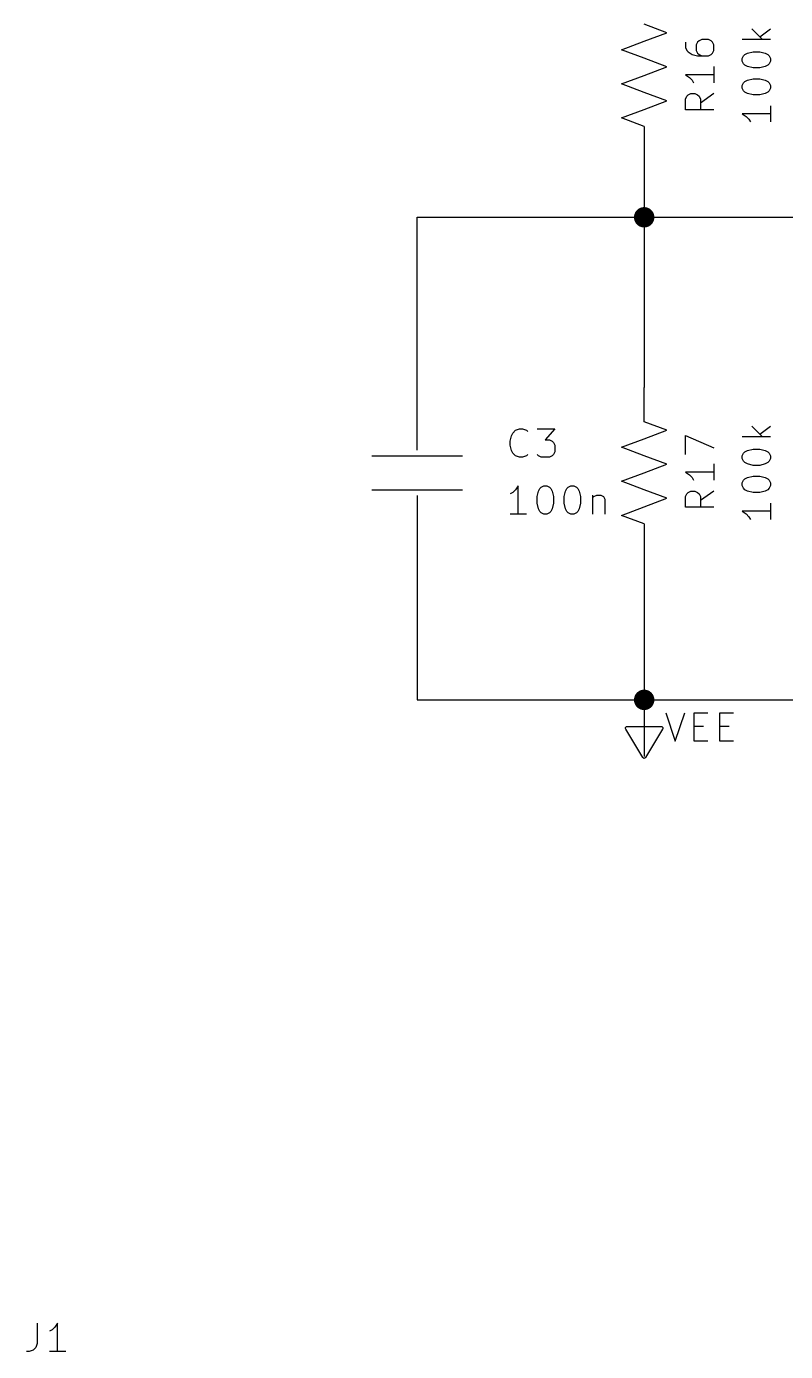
# Model space of a CAD drawing. Extents: x 0.4 to 11.3, y -7.9 to -0.4.
# Drawn here: x 6.962 to 8.299, y -4.148 to -1.814 of the extents above; entities that cross this region are included whole.
import ezdxf

# ---------------------------------------------------------------- set-up
doc = ezdxf.new("R2010")
doc.units = 0
doc.header["$MEASUREMENT"] = 0
for name, color, linetype in [('CYAN2', 4, 'CONTINUOUS'), ('GREEN3', 91, 'CONTINUOUS'), ('RED2', 1, 'CONTINUOUS')]:
    doc.layers.add(name, color=color, linetype=linetype)

msp = doc.modelspace()

# ---------------------------------------------------------------- linework, layer by layer
at = {"layer": 'CYAN2', "linetype": 'CONTINUOUS'}
for p, q in [((8.23947, -1.81786), (8.25852, -1.83691)), ((8.25376, -1.83214), (8.2728, -1.81786)), ((8.1228, -1.84167), (8.1228, -1.85119)), ((8.14423, -1.84167), (8.14185, -1.84643)), ((8.14661, -1.83928), (8.14423, -1.84167)), ((8.15137, -1.8369), (8.14661, -1.83928)), ((8.16328, -1.8369), (8.15137, -1.8369)), ((8.16804, -1.83928), (8.16328, -1.8369)), ((8.17043, -1.84167), (8.16804, -1.83928)), ((8.1728, -1.84643), (8.17043, -1.84167)), ((8.2728, -1.83691), (8.2228, -1.83691)), ((8.1228, -1.85119), (8.12519, -1.85595)), ((8.12519, -1.85595), (8.12757, -1.85833)), ((8.12757, -1.85833), (8.13471, -1.86309)), ((8.13471, -1.86309), (8.14423, -1.86547)), ((8.14185, -1.84643), (8.14185, -1.85595)), ((8.14185, -1.85595), (8.14423, -1.86071)), ((8.14423, -1.86071), (8.14661, -1.86309)), ((8.14423, -1.86547), (8.16328, -1.86547)), ((8.14661, -1.86309), (8.15137, -1.86547)), ((8.16328, -1.86547), (8.16804, -1.86309)), ((8.16804, -1.86309), (8.17043, -1.86071)), ((8.17043, -1.86071), (8.1728, -1.85595)), ((8.1728, -1.85595), (8.1728, -1.84643)), ((8.2228, -1.87024), (8.22519, -1.86548)), ((8.22519, -1.86548), (8.22757, -1.86309)), ((8.22757, -1.86309), (8.23233, -1.86071)), ((8.23233, -1.86071), (8.24185, -1.85833)), ((8.24185, -1.85833), (8.25376, -1.85833)), ((8.25376, -1.85833), (8.26328, -1.86071)), ((8.26328, -1.86071), (8.26804, -1.86309)), ((8.26804, -1.86309), (8.27043, -1.86548)), ((8.27043, -1.86548), (8.2728, -1.87024)), ((8.1728, -1.88452), (8.1728, -1.91309)), ((8.2228, -1.875), (8.2228, -1.87024)), ((8.22519, -1.87976), (8.2228, -1.875)), ((8.22757, -1.88214), (8.22519, -1.87976)), ((8.23233, -1.88452), (8.22757, -1.88214)), ((8.24185, -1.8869), (8.23233, -1.88452)), ((8.25376, -1.8869), (8.24185, -1.8869)), ((8.26328, -1.88452), (8.25376, -1.8869)), ((8.26804, -1.88214), (8.26328, -1.88452)), ((8.27043, -1.87976), (8.26804, -1.88214)), ((8.2728, -1.875), (8.27043, -1.87976)), ((8.2728, -1.87024), (8.2728, -1.875)), ((8.1728, -1.89881), (8.1228, -1.89881)), ((8.1228, -1.89881), (8.12995, -1.90357)), ((8.12995, -1.90357), (8.13471, -1.90833)), ((8.13471, -1.90833), (8.13709, -1.91309)), ((8.2228, -1.91785), (8.22519, -1.91309)), ((8.22519, -1.91309), (8.22757, -1.91071)), ((8.22757, -1.91071), (8.23233, -1.90833)), ((8.23233, -1.90833), (8.24185, -1.90595)), ((8.24185, -1.90595), (8.25376, -1.90595)), ((8.25376, -1.90595), (8.26328, -1.90833)), ((8.26328, -1.90833), (8.26804, -1.91071)), ((8.26804, -1.91071), (8.27043, -1.91309)), ((8.27043, -1.91309), (8.2728, -1.91785)), ((8.1228, -1.94167), (8.12519, -1.9369)), ((8.12519, -1.9369), (8.12757, -1.93452)), ((8.12757, -1.93452), (8.13233, -1.93214)), ((8.13233, -1.93214), (8.13947, -1.93214)), ((8.13947, -1.93214), (8.14423, -1.93452)), ((8.14423, -1.93452), (8.14661, -1.9369)), ((8.14661, -1.9369), (8.149, -1.94167)), ((8.1728, -1.93214), (8.149, -1.94881)), ((8.2228, -1.92262), (8.2228, -1.91785)), ((8.22519, -1.92738), (8.2228, -1.92262)), ((8.22757, -1.92976), (8.22519, -1.92738)), ((8.23233, -1.93214), (8.22757, -1.92976)), ((8.24185, -1.93452), (8.23233, -1.93214)), ((8.25376, -1.93452), (8.24185, -1.93452)), ((8.26328, -1.93214), (8.25376, -1.93452)), ((8.26804, -1.92976), (8.26328, -1.93214)), ((8.27043, -1.92738), (8.26804, -1.92976)), ((8.2728, -1.92262), (8.27043, -1.92738)), ((8.2728, -1.91785), (8.2728, -1.92262)), ((8.1228, -1.96071), (8.1228, -1.94167)), ((8.149, -1.94167), (8.149, -1.96071)), ((8.2728, -1.95357), (8.2728, -1.98214)), ((8.1728, -1.96071), (8.1228, -1.96071)), ((8.2728, -1.96785), (8.2228, -1.96785)), ((8.2228, -1.96785), (8.22995, -1.97261)), ((8.22995, -1.97261), (8.23471, -1.97738)), ((8.23471, -1.97738), (8.23709, -1.98214)), ((8.23947, -2.51786), (8.25852, -2.53691)), ((8.25376, -2.53214), (8.2728, -2.51786)), ((7.8139, -2.54423), (7.81628, -2.53471)), ((7.81628, -2.53471), (7.81866, -2.52995)), ((7.81866, -2.52995), (7.82343, -2.52519)), ((7.82343, -2.52519), (7.83057, -2.5228)), ((7.83057, -2.5228), (7.83533, -2.5228)), ((7.83533, -2.5228), (7.84247, -2.52519)), ((7.84247, -2.52519), (7.84485, -2.52757)), ((7.86152, -2.5228), (7.89247, -2.5228)), ((7.89247, -2.5228), (7.8758, -2.54185)), ((7.8758, -2.54185), (7.88295, -2.54185)), ((7.88295, -2.54185), (7.88771, -2.54423)), ((8.1228, -2.56785), (8.1228, -2.53452)), ((8.1228, -2.53452), (8.1728, -2.55595)), ((8.2728, -2.53691), (8.2228, -2.53691)), ((7.8139, -2.55137), (7.8139, -2.54423)), ((7.81628, -2.5609), (7.8139, -2.55137)), ((7.81866, -2.56566), (7.81628, -2.5609)), ((7.82343, -2.57043), (7.81866, -2.56566)), ((7.88771, -2.54423), (7.89009, -2.54661)), ((7.89009, -2.54661), (7.89247, -2.55137)), ((7.89247, -2.56328), (7.89009, -2.56804)), ((7.89247, -2.55137), (7.89247, -2.56328)), ((8.2228, -2.57024), (8.22519, -2.56548)), ((8.22519, -2.56548), (8.22757, -2.56309)), ((8.22757, -2.56309), (8.23233, -2.56071)), ((8.23233, -2.56071), (8.24185, -2.55833)), ((8.24185, -2.55833), (8.25376, -2.55833)), ((8.25376, -2.55833), (8.26328, -2.56071)), ((8.26328, -2.56071), (8.26804, -2.56309)), ((8.26804, -2.56309), (8.27043, -2.56548)), ((8.27043, -2.56548), (8.2728, -2.57024)), ((7.83057, -2.5728), (7.82343, -2.57043)), ((7.83533, -2.5728), (7.83057, -2.5728)), ((7.84247, -2.57043), (7.83533, -2.5728)), ((7.84485, -2.56804), (7.84247, -2.57043)), ((7.8639, -2.57043), (7.86152, -2.56804)), ((7.86866, -2.5728), (7.8639, -2.57043)), ((7.88295, -2.5728), (7.86866, -2.5728)), ((7.88771, -2.57043), (7.88295, -2.5728)), ((7.89009, -2.56804), (7.88771, -2.57043)), ((8.1728, -2.58452), (8.1728, -2.61309)), ((8.2228, -2.575), (8.2228, -2.57024)), ((8.22519, -2.57976), (8.2228, -2.575)), ((8.22757, -2.58214), (8.22519, -2.57976)), ((8.23233, -2.58452), (8.22757, -2.58214)), ((8.24185, -2.5869), (8.23233, -2.58452)), ((8.25376, -2.5869), (8.24185, -2.5869)), ((8.26328, -2.58452), (8.25376, -2.5869)), ((8.26804, -2.58214), (8.26328, -2.58452)), ((8.27043, -2.57976), (8.26804, -2.58214)), ((8.2728, -2.575), (8.27043, -2.57976)), ((8.2728, -2.57024), (8.2728, -2.575)), ((8.1728, -2.59881), (8.1228, -2.59881)), ((8.1228, -2.59881), (8.12995, -2.60357)), ((8.12995, -2.60357), (8.13471, -2.60833)), ((8.13471, -2.60833), (8.13709, -2.61309)), ((8.2228, -2.61785), (8.22519, -2.61309)), ((8.22519, -2.61309), (8.22757, -2.61071)), ((8.22757, -2.61071), (8.23233, -2.60833)), ((8.23233, -2.60833), (8.24185, -2.60595)), ((8.24185, -2.60595), (8.25376, -2.60595)), ((8.25376, -2.60595), (8.26328, -2.60833)), ((8.26328, -2.60833), (8.26804, -2.61071)), ((8.26804, -2.61071), (8.27043, -2.61309)), ((8.27043, -2.61309), (8.2728, -2.61785)), ((7.81866, -2.63471), (7.8139, -2.63709)), ((7.82343, -2.62995), (7.81866, -2.63471)), ((7.82819, -2.6228), (7.82343, -2.62995)), ((7.82819, -2.6728), (7.82819, -2.6228)), ((7.86152, -2.64185), (7.8639, -2.63233)), ((7.8639, -2.63233), (7.86628, -2.62757)), ((7.86628, -2.62757), (7.86866, -2.62519)), ((7.86866, -2.62519), (7.87342, -2.6228)), ((7.87342, -2.6228), (7.87819, -2.6228)), ((7.87819, -2.6228), (7.88294, -2.62519)), ((7.88294, -2.62519), (7.88533, -2.62757)), ((7.88533, -2.62757), (7.88771, -2.63233)), ((7.88771, -2.63233), (7.89009, -2.64185)), ((7.90914, -2.64185), (7.91152, -2.63233)), ((7.91152, -2.63233), (7.9139, -2.62757)), ((7.9139, -2.62757), (7.91628, -2.62519)), ((7.91628, -2.62519), (7.92104, -2.6228)), ((7.92104, -2.6228), (7.9258, -2.6228)), ((7.9258, -2.6228), (7.93056, -2.62519)), ((7.93056, -2.62519), (7.93294, -2.62757)), ((7.93294, -2.62757), (7.93533, -2.63233)), ((7.93533, -2.63233), (7.93771, -2.64185)), ((8.1228, -2.64167), (8.12519, -2.6369)), ((8.12519, -2.6369), (8.12757, -2.63452)), ((8.12757, -2.63452), (8.13233, -2.63214)), ((8.13233, -2.63214), (8.13947, -2.63214)), ((8.13947, -2.63214), (8.14423, -2.63452)), ((8.14423, -2.63452), (8.14661, -2.6369)), ((8.14661, -2.6369), (8.149, -2.64167)), ((8.1728, -2.63214), (8.149, -2.64881)), ((8.2228, -2.62262), (8.2228, -2.61785)), ((8.22519, -2.62738), (8.2228, -2.62262)), ((8.22757, -2.62976), (8.22519, -2.62738)), ((8.23233, -2.63214), (8.22757, -2.62976)), ((8.24185, -2.63452), (8.23233, -2.63214)), ((8.25376, -2.63452), (8.24185, -2.63452)), ((8.26328, -2.63214), (8.25376, -2.63452)), ((8.26804, -2.62976), (8.26328, -2.63214)), ((8.27043, -2.62738), (8.26804, -2.62976)), ((8.2728, -2.62262), (8.27043, -2.62738)), ((8.2728, -2.61785), (8.2728, -2.62262)), ((7.86152, -2.65376), (7.86152, -2.64185)), ((7.8639, -2.66328), (7.86152, -2.65376)), ((7.89009, -2.65376), (7.88771, -2.66328)), ((7.89009, -2.64185), (7.89009, -2.65376)), ((7.90914, -2.65376), (7.90914, -2.64185)), ((7.91152, -2.66328), (7.90914, -2.65376)), ((7.93771, -2.65376), (7.93533, -2.66328)), ((7.93771, -2.64185), (7.93771, -2.65376)), ((7.95913, -2.63947), (7.95913, -2.6728)), ((7.95913, -2.64423), (7.96152, -2.64185)), ((7.96152, -2.64185), (7.96628, -2.63947)), ((7.96628, -2.63947), (7.97342, -2.63947)), ((7.97342, -2.63947), (7.97818, -2.64185)), ((7.97818, -2.64185), (7.98056, -2.64661)), ((7.98056, -2.64661), (7.98056, -2.6728)), ((8.1228, -2.66071), (8.1228, -2.64167)), ((8.149, -2.64167), (8.149, -2.66071)), ((8.2728, -2.65357), (8.2728, -2.68214)), ((7.84247, -2.6728), (7.8139, -2.6728)), ((7.86628, -2.66804), (7.8639, -2.66328)), ((7.86866, -2.67043), (7.86628, -2.66804)), ((7.87342, -2.6728), (7.86866, -2.67043)), ((7.87819, -2.6728), (7.87342, -2.6728)), ((7.88294, -2.67043), (7.87819, -2.6728)), ((7.88533, -2.66804), (7.88294, -2.67043)), ((7.88771, -2.66328), (7.88533, -2.66804)), ((7.9139, -2.66804), (7.91152, -2.66328)), ((7.91628, -2.67043), (7.9139, -2.66804)), ((7.92104, -2.6728), (7.91628, -2.67043)), ((7.9258, -2.6728), (7.92104, -2.6728)), ((7.93056, -2.67043), (7.9258, -2.6728)), ((7.93294, -2.66804), (7.93056, -2.67043)), ((7.93533, -2.66328), (7.93294, -2.66804)), ((8.1728, -2.66071), (8.1228, -2.66071)), ((8.2728, -2.66785), (8.2228, -2.66785)), ((8.2228, -2.66785), (8.22995, -2.67261)), ((8.22995, -2.67261), (8.23471, -2.67738)), ((8.23471, -2.67738), (8.23709, -2.68214)), ((8.08809, -3.0228), (8.10476, -3.0728)), ((8.10476, -3.0728), (8.12143, -3.0228)), ((8.13809, -3.0728), (8.13809, -3.0228)), ((8.13809, -3.0228), (8.16191, -3.0228)), ((8.18333, -3.0728), (8.18333, -3.0228)), ((8.18333, -3.0228), (8.20714, -3.0228)), ((8.13809, -3.04661), (8.15476, -3.04661)), ((8.18333, -3.04661), (8.2, -3.04661)), ((8.16191, -3.0728), (8.13809, -3.0728)), ((8.20714, -3.0728), (8.18333, -3.0728)), ((6.98057, -4.0978), (6.98057, -4.13352)), ((7.01152, -4.10495), (7.00676, -4.10971)), ((7.01628, -4.0978), (7.01152, -4.10495)), ((7.01628, -4.1478), (7.01628, -4.0978)), ((7.00676, -4.10971), (7.002, -4.11209)), ((6.96628, -4.1478), (6.96152, -4.1478)), ((6.97343, -4.14543), (6.96628, -4.1478)), ((6.97819, -4.14066), (6.97343, -4.14543)), ((6.98057, -4.13352), (6.97819, -4.14066)), ((7.03057, -4.1478), (7.002, -4.1478))]:
    msp.add_line(p, q, dxfattribs=at)
at = {"layer": 'GREEN3', "linetype": 'CONTINUOUS'}
for p, q in [((8.05, -2.05), (8.05, -2.15)), ((7.65, -2.45), (7.65, -2.15)), ((7.65, -2.15), (8.05, -2.15)), ((8.05, -2.15), (8.05, -2.45)), ((8.05, -2.15), (8.6, -2.15)), ((7.65, -2.75), (7.65, -3)), ((8.05, -2.75), (8.05, -3)), ((7.65, -3), (8.05, -3)), ((8.05, -3), (9.2, -3))]:
    msp.add_line(p, q, dxfattribs=at)
at = {"layer": 'GREEN3', "const_width": 0.018}
for points in [[(8.041, -2.15, 1), (8.059, -2.15, 1)], [(8.041, -3, 1), (8.059, -3, 1)]]:
    msp.add_lwpolyline(points, format="xyb", close=True, dxfattribs=at)
at = {"layer": 'RED2', "linetype": 'CONTINUOUS'}
for p, q in [((8.09, -1.825), (8.05, -1.81)), ((8.01, -1.855), (8.05, -1.84)), ((8.05, -1.84), (8.09, -1.825)), ((8.05, -1.87), (8.01, -1.855)), ((8.09, -1.885), (8.05, -1.87)), ((8.05, -1.9), (8.09, -1.885)), ((8.01, -1.915), (8.05, -1.9)), ((8.05, -1.93), (8.01, -1.915)), ((8.09, -1.945), (8.05, -1.93)), ((8.01, -1.975), (8.05, -1.96)), ((8.05, -1.96), (8.09, -1.945)), ((8.05, -1.99), (8.01, -1.975)), ((8.05, -1.99), (8.05, -2)), ((8.05, -2), (8.05, -2.05)), ((7.65, -2.56), (7.65, -2.45)), ((8.05, -2.5), (8.05, -2.45)), ((8.05, -2.51), (8.05, -2.5)), ((8.09, -2.525), (8.05, -2.51)), ((8.01, -2.555), (8.05, -2.54)), ((8.05, -2.54), (8.09, -2.525)), ((8.05, -2.57), (8.01, -2.555)), ((7.57, -2.57), (7.73, -2.57)), ((8.09, -2.585), (8.05, -2.57)), ((8.05, -2.6), (8.09, -2.585)), ((8.01, -2.615), (8.05, -2.6)), ((7.57, -2.63), (7.73, -2.63)), ((8.05, -2.63), (8.01, -2.615)), ((8.09, -2.645), (8.05, -2.63)), ((7.65, -2.64), (7.65, -2.75)), ((8.01, -2.675), (8.05, -2.66)), ((8.05, -2.66), (8.09, -2.645)), ((8.05, -2.69), (8.01, -2.675)), ((8.05, -2.69), (8.05, -2.7)), ((8.05, -2.7), (8.05, -2.75)), ((8.05, -3), (8.05, -3.1)), ((8.01705, -3.04948), (8.0173, -3.04904)), ((8.01714, -3.05002), (8.01705, -3.04948)), ((8.01706, -3.05057), (8.01714, -3.05002)), ((8.01739, -3.05144), (8.01706, -3.05057)), ((8.0173, -3.04904), (8.01738, -3.04854)), ((8.01738, -3.04854), (8.01779, -3.04818)), ((8.0174, -3.0515), (8.01739, -3.05144)), ((8.01742, -3.05151), (8.0174, -3.0515)), ((8.01743, -3.05154), (8.01742, -3.05151)), ((8.04743, -3.10154), (8.01743, -3.05154)), ((8.01779, -3.04818), (8.01807, -3.0477)), ((8.01807, -3.0477), (8.01855, -3.04752)), ((8.01855, -3.04752), (8.01893, -3.0472)), ((8.01893, -3.0472), (8.01947, -3.04719)), ((8.01947, -3.04719), (8.02, -3.047)), ((8.02, -3.047), (8.08, -3.047)), ((8.08257, -3.05154), (8.05257, -3.10154)), ((8.08, -3.047), (8.08003, -3.047)), ((8.08003, -3.047), (8.08005, -3.047)), ((8.08005, -3.047), (8.08009, -3.04702)), ((8.08009, -3.04702), (8.08103, -3.04718)), ((8.08103, -3.04718), (8.08145, -3.04753)), ((8.08145, -3.04753), (8.08196, -3.04773)), ((8.08196, -3.04773), (8.08221, -3.04817)), ((8.08221, -3.04817), (8.0826, -3.0485)), ((8.08268, -3.05099), (8.08257, -3.05154)), ((8.0826, -3.0485), (8.08269, -3.04904)), ((8.08295, -3.05052), (8.08268, -3.05099)), ((8.08269, -3.04904), (8.08296, -3.04953)), ((8.08296, -3.04953), (8.08287, -3.05003)), ((8.08287, -3.05003), (8.08295, -3.05052)), ((8.0478, -3.10185), (8.04743, -3.10154)), ((8.04804, -3.10226), (8.0478, -3.10185)), ((8.04857, -3.10247), (8.04804, -3.10226)), ((8.04902, -3.10284), (8.04857, -3.10247)), ((8.0495, -3.10283), (8.04902, -3.10284)), ((8.04995, -3.103), (8.0495, -3.10283)), ((8.0505, -3.10281), (8.04995, -3.103)), ((8.05107, -3.1028), (8.0505, -3.10281)), ((8.05143, -3.10248), (8.05107, -3.1028)), ((8.05189, -3.10233), (8.05143, -3.10248)), ((8.05257, -3.10154), (8.05189, -3.10233))]:
    msp.add_line(p, q, dxfattribs=at)

doc.saveas('drawing.dxf')
